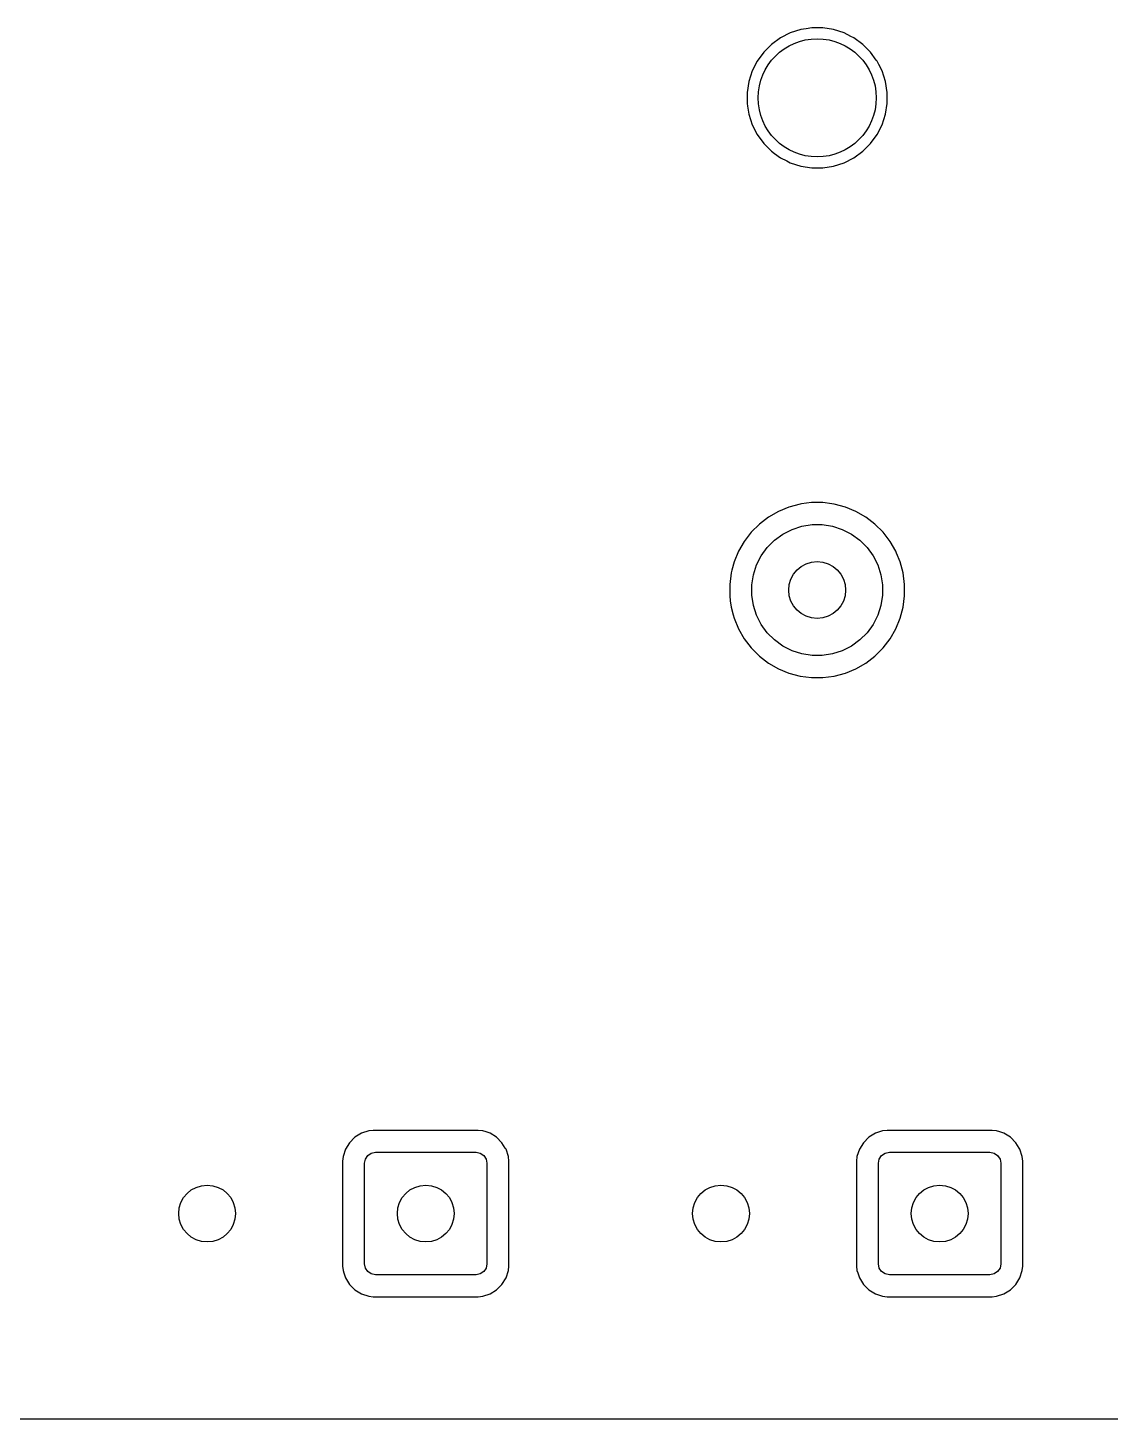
# Model space of a CAD drawing. Extents: x 81.5 to 180.4, y -148.7 to -49.7.
# Drawn here: x 106.2 to 130.95, y -148.7 to -116.9 of the extents above; entities that cross this region are included whole.
import ezdxf

# ---------------------------------------------------------------- set-up
doc = ezdxf.new("R2010")
doc.units = 0
doc.layers.add('BLACK', color=7, linetype='CONTINUOUS')

msp = doc.modelspace()

# ---------------------------------------------------------------- linework, layer by layer
at = {"layer": 'BLACK', "linetype": 'CONTINUOUS'}
for p, q in [((123.635616, -117.01676), (123.411151, -117.131132)), ((123.875214, -116.93891), (123.635616, -117.01676)), ((123.999626, -116.919205), (123.875214, -116.93891)), ((124.124038, -116.8995), (123.999626, -116.919205)), ((124.375962, -116.8995), (124.124038, -116.8995)), ((124.624785, -116.93891), (124.375962, -116.8995)), ((124.864383, -117.01676), (124.624785, -116.93891)), ((125.018747, -117.095413), (124.864383, -117.01676)), ((123.207345, -117.279205), (123.029205, -117.457345)), ((123.20735, -117.279201), (123.207345, -117.279205)), ((123.411151, -117.131132), (123.20735, -117.279201)), ((125.088845, -117.13113), (125.018747, -117.095413)), ((125.088847, -117.131131), (125.088845, -117.13113)), ((125.088848, -117.131132), (125.088847, -117.131131)), ((125.292649, -117.279201), (125.088848, -117.131132)), ((125.292654, -117.279205), (125.292649, -117.279201)), ((125.470794, -117.457345), (125.292654, -117.279205)), ((123.029201, -117.45735), (122.881132, -117.661151)), ((123.029205, -117.457345), (123.029201, -117.45735)), ((125.470798, -117.45735), (125.470794, -117.457345)), ((125.599952, -117.635117), (125.470798, -117.45735)), ((125.61887, -117.661155), (125.599952, -117.635117)), ((122.76676, -117.885616), (122.68891, -118.125214)), ((122.881132, -117.661151), (122.76676, -117.885616)), ((125.659069, -117.740051), (125.61887, -117.661155)), ((125.733239, -117.885616), (125.659069, -117.740051)), ((125.733239, -117.885618), (125.733239, -117.885616)), ((125.733241, -117.885621), (125.733239, -117.885618)), ((125.81109, -118.125215), (125.733241, -117.885621)), ((122.68891, -118.125215), (122.6495, -118.374038)), ((122.68891, -118.125214), (122.68891, -118.125215)), ((125.8505, -118.374038), (125.81109, -118.125215)), ((122.6495, -118.374038), (122.6495, -118.625962)), ((125.8505, -118.625962), (125.8505, -118.374038)), ((122.6495, -118.625962), (122.660136, -118.693114)), ((122.660136, -118.693114), (122.68891, -118.874785)), ((122.68891, -118.874785), (122.76676, -119.114383)), ((125.733241, -119.114379), (125.81109, -118.874785)), ((125.81109, -118.874785), (125.8505, -118.625962)), ((122.76676, -119.114383), (122.881132, -119.338848)), ((125.61887, -119.338845), (125.733241, -119.114379)), ((122.881132, -119.338848), (123.029201, -119.542649)), ((123.029201, -119.542649), (123.029205, -119.542654)), ((123.029205, -119.542654), (123.207345, -119.720794)), ((125.292656, -119.720793), (125.470793, -119.542656)), ((125.470793, -119.542656), (125.61887, -119.338845)), ((123.207345, -119.720794), (123.20735, -119.720798)), ((123.20735, -119.720798), (123.27315, -119.768604)), ((123.27315, -119.768604), (123.411155, -119.86887)), ((123.411155, -119.86887), (123.554184, -119.941747)), ((124.864379, -119.983241), (125.088845, -119.86887)), ((125.088845, -119.86887), (125.292656, -119.720793)), ((123.554184, -119.941747), (123.635616, -119.983239)), ((123.635616, -119.983239), (123.635618, -119.983239)), ((123.635618, -119.983239), (123.635621, -119.983241)), ((123.635621, -119.983241), (123.875215, -120.06109)), ((123.875215, -120.06109), (124.124038, -120.1005)), ((124.124038, -120.1005), (124.124039, -120.1005)), ((124.124039, -120.1005), (124.375961, -120.1005)), ((124.375961, -120.1005), (124.375962, -120.1005)), ((124.375962, -120.1005), (124.624785, -120.06109)), ((124.624785, -120.06109), (124.864379, -119.983241)), ((123.858884, -127.78373), (123.605581, -127.851602)), ((123.887772, -127.779926), (123.858884, -127.78373)), ((124.118872, -127.7495), (123.887772, -127.779926)), ((124.11888, -127.7495), (124.118872, -127.7495)), ((124.38112, -127.7495), (124.11888, -127.7495)), ((124.381127, -127.7495), (124.38112, -127.7495)), ((124.583339, -127.776123), (124.381127, -127.7495)), ((124.641116, -127.78373), (124.583339, -127.776123)), ((124.894419, -127.851602), (124.641116, -127.78373)), ((123.136196, -128.083075), (122.928148, -128.242718)), ((123.363299, -127.951958), (123.136196, -128.083075)), ((123.363309, -127.951953), (123.363299, -127.951958)), ((123.605571, -127.851605), (123.363309, -127.951953)), ((123.605581, -127.851602), (123.605571, -127.851605)), ((124.894421, -127.851603), (124.894419, -127.851602)), ((124.894428, -127.851605), (124.894421, -127.851603)), ((125.13669, -127.951953), (124.894428, -127.851605)), ((125.1367, -127.951958), (125.13669, -127.951953)), ((125.363803, -128.083075), (125.1367, -127.951958)), ((125.571851, -128.242718), (125.363803, -128.083075)), ((122.742718, -128.428148), (122.583075, -128.636196)), ((122.928148, -128.242718), (122.742718, -128.428148)), ((123.275828, -128.609391), (123.466252, -128.47104)), ((123.466252, -128.47104), (123.675975, -128.364181)), ((123.675975, -128.364181), (123.899832, -128.291445)), ((123.899832, -128.291445), (124.132311, -128.254624)), ((124.132311, -128.254624), (124.367689, -128.254624)), ((124.367689, -128.254624), (124.600168, -128.291445)), ((124.600168, -128.291445), (124.824025, -128.364181)), ((124.824025, -128.364181), (125.033748, -128.47104)), ((125.033748, -128.47104), (125.224172, -128.609391)), ((125.57186, -128.242726), (125.571851, -128.242718)), ((125.757274, -128.42814), (125.57186, -128.242726)), ((125.757281, -128.428148), (125.757274, -128.42814)), ((125.916924, -128.636196), (125.757281, -128.428148)), ((122.583075, -128.636196), (122.451958, -128.863299)), ((122.97104, -128.966252), (123.109391, -128.775828)), ((123.109391, -128.775828), (123.275828, -128.609391)), ((125.224172, -128.609391), (125.390609, -128.775828)), ((125.390609, -128.775828), (125.52896, -128.966252)), ((126.048041, -128.863299), (125.916924, -128.636196)), ((122.351602, -129.105581), (122.30146, -129.292717)), ((122.351605, -129.105571), (122.351602, -129.105581)), ((122.451953, -128.863309), (122.351605, -129.105571)), ((122.451958, -128.863299), (122.451953, -128.863309)), ((122.864181, -129.175975), (122.97104, -128.966252)), ((125.52896, -128.966252), (125.635819, -129.175975)), ((126.048046, -128.863309), (126.048041, -128.863299)), ((126.067472, -128.910208), (126.048046, -128.863309)), ((126.148398, -129.105581), (126.067472, -128.910208)), ((126.21627, -129.358884), (126.148398, -129.105581)), ((122.28373, -129.358885), (122.2495, -129.618872)), ((122.30146, -129.292717), (122.28373, -129.358885)), ((122.754624, -129.632311), (122.791445, -129.399832)), ((122.791445, -129.399832), (122.864181, -129.175975)), ((125.635819, -129.175975), (125.708555, -129.399832)), ((125.708555, -129.399832), (125.745376, -129.632311)), ((126.2505, -129.61888), (126.21627, -129.358884)), ((122.2495, -129.618872), (122.2495, -129.881127)), ((122.754624, -129.867689), (122.754624, -129.632311)), ((125.745376, -129.632311), (125.745376, -129.867689)), ((126.2505, -129.88112), (126.2505, -129.61888)), ((122.2495, -129.881127), (122.264205, -129.992816)), ((122.264205, -129.992816), (122.28373, -130.141116)), ((122.791445, -130.100168), (122.754624, -129.867689)), ((125.745376, -129.867689), (125.708555, -130.100168)), ((126.21627, -130.141116), (126.2505, -129.88112)), ((122.28373, -130.141116), (122.33035, -130.315104)), ((122.33035, -130.315104), (122.351602, -130.394418)), ((122.864181, -130.324025), (122.791445, -130.100168)), ((122.97104, -130.533748), (122.864181, -130.324025)), ((125.635819, -130.324025), (125.52896, -130.533748)), ((125.708555, -130.100168), (125.635819, -130.324025)), ((126.148398, -130.394419), (126.21627, -130.141116)), ((122.351602, -130.394418), (122.351605, -130.394428)), ((122.351605, -130.394428), (122.451953, -130.63669)), ((122.451953, -130.63669), (122.451958, -130.6367)), ((122.451958, -130.6367), (122.583075, -130.863803)), ((123.109391, -130.724172), (122.97104, -130.533748)), ((125.52896, -130.533748), (125.390609, -130.724172)), ((125.916924, -130.863803), (126.048043, -130.636697)), ((126.048043, -130.636697), (126.148398, -130.394419)), ((122.583075, -130.863803), (122.742718, -131.071851)), ((123.275828, -130.890609), (123.109391, -130.724172)), ((123.466252, -131.02896), (123.275828, -130.890609)), ((125.224172, -130.890609), (125.033748, -131.02896)), ((125.390609, -130.724172), (125.224172, -130.890609)), ((125.757282, -131.071851), (125.916924, -130.863803)), ((122.742718, -131.071851), (122.742726, -131.07186)), ((122.742726, -131.07186), (122.92814, -131.257274)), ((122.92814, -131.257274), (122.928148, -131.257281)), ((122.928148, -131.257281), (123.136196, -131.416924)), ((123.675975, -131.135819), (123.466252, -131.02896)), ((123.899832, -131.208555), (123.675975, -131.135819)), ((124.132311, -131.245376), (123.899832, -131.208555)), ((124.367689, -131.245376), (124.132311, -131.245376)), ((124.600168, -131.208555), (124.367689, -131.245376)), ((124.824025, -131.135819), (124.600168, -131.208555)), ((125.033748, -131.02896), (124.824025, -131.135819)), ((125.363803, -131.416924), (125.571851, -131.257282)), ((125.571851, -131.257282), (125.571855, -131.257277)), ((125.571855, -131.257277), (125.57186, -131.257274)), ((125.57186, -131.257274), (125.757274, -131.07186)), ((125.757274, -131.07186), (125.757277, -131.071855)), ((125.757277, -131.071855), (125.757282, -131.071851)), ((123.136196, -131.416924), (123.363299, -131.548041)), ((123.363299, -131.548041), (123.363309, -131.548046)), ((123.363309, -131.548046), (123.605571, -131.648394)), ((123.605571, -131.648394), (123.605581, -131.648398)), ((123.605581, -131.648398), (123.858884, -131.71627)), ((124.641116, -131.71627), (124.894419, -131.648398)), ((124.894419, -131.648398), (125.136697, -131.548043)), ((125.136697, -131.548043), (125.363803, -131.416924)), ((123.858884, -131.71627), (124.11888, -131.7505)), ((124.11888, -131.7505), (124.118887, -131.7505)), ((124.118887, -131.7505), (124.381113, -131.7505)), ((124.381113, -131.7505), (124.38112, -131.7505)), ((124.38112, -131.7505), (124.641116, -131.71627)), ((113.997203, -142.110001), (113.830664, -142.165186)), ((113.997204, -142.11), (113.997203, -142.110001)), ((114.099984, -142.0995), (113.997204, -142.11)), ((114.099992, -142.0995), (114.099984, -142.0995)), ((116.500008, -142.0995), (114.099992, -142.0995)), ((116.500015, -142.0995), (116.500008, -142.0995)), ((116.602795, -142.11), (116.500015, -142.0995)), ((116.602797, -142.110001), (116.602795, -142.11)), ((116.678263, -142.135008), (116.602797, -142.110001)), ((116.769335, -142.165186), (116.678263, -142.135008)), ((125.747203, -142.110001), (125.580664, -142.165186)), ((125.747204, -142.11), (125.747203, -142.110001)), ((125.849984, -142.0995), (125.747204, -142.11)), ((125.849992, -142.0995), (125.849984, -142.0995)), ((128.250008, -142.0995), (125.849992, -142.0995)), ((128.250015, -142.0995), (128.250008, -142.0995)), ((128.352795, -142.11), (128.250015, -142.0995)), ((128.352797, -142.110001), (128.352795, -142.11)), ((128.428263, -142.135008), (128.352797, -142.110001)), ((128.519335, -142.165186), (128.428263, -142.135008)), ((113.557286, -142.381348), (113.465187, -142.530662)), ((113.557289, -142.381344), (113.557286, -142.381348)), ((113.681344, -142.257289), (113.557289, -142.381344)), ((113.681348, -142.257286), (113.681344, -142.257289)), ((113.830662, -142.165187), (113.681348, -142.257286)), ((113.830664, -142.165186), (113.830662, -142.165187)), ((116.769337, -142.165187), (116.769335, -142.165186)), ((116.918651, -142.257286), (116.769337, -142.165187)), ((116.918655, -142.257289), (116.918651, -142.257286)), ((117.04271, -142.381344), (116.918655, -142.257289)), ((117.042713, -142.381348), (117.04271, -142.381344)), ((117.117883, -142.503217), (117.042713, -142.381348)), ((125.307286, -142.381348), (125.215187, -142.530662)), ((125.307289, -142.381344), (125.307286, -142.381348)), ((125.431344, -142.257289), (125.307289, -142.381344)), ((125.431348, -142.257286), (125.431344, -142.257289)), ((125.580662, -142.165187), (125.431348, -142.257286)), ((125.580664, -142.165186), (125.580662, -142.165187)), ((128.519337, -142.165187), (128.519335, -142.165186)), ((128.668651, -142.257286), (128.519337, -142.165187)), ((128.668655, -142.257289), (128.668651, -142.257286)), ((128.79271, -142.381344), (128.668655, -142.257289)), ((128.792713, -142.381348), (128.79271, -142.381344)), ((128.867883, -142.503217), (128.792713, -142.381348)), ((113.41, -142.697204), (113.3995, -142.799984)), ((113.410001, -142.697203), (113.41, -142.697204)), ((113.465186, -142.530664), (113.410001, -142.697203)), ((113.465187, -142.530662), (113.465186, -142.530664)), ((113.9, -142.850001), (113.91903, -142.75433)), ((113.91903, -142.75433), (113.973224, -142.673224)), ((113.973224, -142.673224), (114.05433, -142.61903)), ((114.05433, -142.61903), (114.150002, -142.600001)), ((114.150002, -142.600001), (116.449999, -142.6)), ((116.449999, -142.6), (116.54567, -142.61903)), ((116.54567, -142.61903), (116.626776, -142.673224)), ((116.626776, -142.673224), (116.68097, -142.75433)), ((116.68097, -142.75433), (116.699999, -142.850002)), ((117.134814, -142.530666), (117.117883, -142.503217)), ((117.189999, -142.697203), (117.134814, -142.530666)), ((117.2005, -142.799992), (117.189999, -142.697203)), ((125.16, -142.697204), (125.1495, -142.799984)), ((125.160001, -142.697203), (125.16, -142.697204)), ((125.215186, -142.530664), (125.160001, -142.697203)), ((125.215187, -142.530662), (125.215186, -142.530664)), ((125.65, -142.850001), (125.66903, -142.75433)), ((125.66903, -142.75433), (125.723224, -142.673224)), ((125.723224, -142.673224), (125.80433, -142.61903)), ((125.80433, -142.61903), (125.900002, -142.600001)), ((125.900002, -142.600001), (128.199999, -142.6)), ((128.199999, -142.6), (128.29567, -142.61903)), ((128.29567, -142.61903), (128.376776, -142.673224)), ((128.376776, -142.673224), (128.43097, -142.75433)), ((128.43097, -142.75433), (128.449999, -142.850002)), ((128.884814, -142.530666), (128.867883, -142.503217)), ((128.939999, -142.697203), (128.884814, -142.530666)), ((128.9505, -142.799992), (128.939999, -142.697203)), ((113.3995, -142.799984), (113.3995, -145.200015)), ((113.900001, -145.149998), (113.9, -142.850001)), ((116.699999, -142.850002), (116.7, -145.149999)), ((117.2005, -143.875466), (117.2005, -142.799992)), ((125.1495, -142.799984), (125.1495, -145.200015)), ((125.650001, -145.149998), (125.65, -142.850001)), ((128.449999, -142.850002), (128.45, -145.149999)), ((128.9505, -143.877966), (128.9505, -142.799992)), ((117.2005, -145.200008), (117.2005, -143.875466)), ((128.9505, -145.200008), (128.9505, -143.877966)), ((113.3995, -145.200015), (113.41, -145.302795)), ((113.41, -145.302795), (113.410001, -145.302797)), ((113.410001, -145.302797), (113.42657, -145.352799)), ((113.91903, -145.24567), (113.900001, -145.149998)), ((113.973224, -145.326776), (113.91903, -145.24567)), ((116.68097, -145.24567), (116.626776, -145.326776)), ((116.7, -145.149999), (116.68097, -145.24567)), ((117.134814, -145.469334), (117.189999, -145.302797)), ((117.189999, -145.302797), (117.2005, -145.200008)), ((125.1495, -145.200015), (125.16, -145.302795)), ((125.16, -145.302795), (125.160001, -145.302797)), ((125.160001, -145.302797), (125.17657, -145.352799)), ((125.66903, -145.24567), (125.650001, -145.149998)), ((125.723224, -145.326776), (125.66903, -145.24567)), ((128.43097, -145.24567), (128.376776, -145.326776)), ((128.45, -145.149999), (128.43097, -145.24567)), ((128.884814, -145.469334), (128.939999, -145.302797)), ((128.939999, -145.302797), (128.9505, -145.200008)), ((113.42657, -145.352799), (113.465186, -145.469335)), ((113.465186, -145.469335), (113.465187, -145.469337)), ((113.465187, -145.469337), (113.557286, -145.618651)), ((113.557286, -145.618651), (113.557289, -145.618655)), ((113.557289, -145.618655), (113.681344, -145.74271)), ((114.05433, -145.38097), (113.973224, -145.326776)), ((114.150001, -145.4), (114.05433, -145.38097)), ((116.449998, -145.399999), (114.150001, -145.4)), ((116.54567, -145.38097), (116.449998, -145.399999)), ((116.626776, -145.326776), (116.54567, -145.38097)), ((116.918655, -145.742711), (117.042711, -145.618655)), ((117.042711, -145.618655), (117.134814, -145.469334)), ((125.17657, -145.352799), (125.215186, -145.469335)), ((125.215186, -145.469335), (125.215187, -145.469337)), ((125.215187, -145.469337), (125.307286, -145.618651)), ((125.307286, -145.618651), (125.307289, -145.618655)), ((125.307289, -145.618655), (125.431344, -145.74271)), ((125.80433, -145.38097), (125.723224, -145.326776)), ((125.900001, -145.4), (125.80433, -145.38097)), ((128.199998, -145.399999), (125.900001, -145.4)), ((128.29567, -145.38097), (128.199998, -145.399999)), ((128.376776, -145.326776), (128.29567, -145.38097)), ((128.668655, -145.742711), (128.792711, -145.618655)), ((128.792711, -145.618655), (128.884814, -145.469334)), ((113.681344, -145.74271), (113.681348, -145.742713)), ((113.681348, -145.742713), (113.830662, -145.834812)), ((113.830662, -145.834812), (113.830664, -145.834813)), ((113.830664, -145.834813), (113.830666, -145.834814)), ((113.830666, -145.834814), (113.997203, -145.889999)), ((113.997203, -145.889999), (114.099992, -145.9005)), ((114.099992, -145.9005), (114.099997, -145.9005)), ((114.099997, -145.9005), (116.500003, -145.9005)), ((116.500003, -145.9005), (116.500008, -145.9005)), ((116.500008, -145.9005), (116.602797, -145.889999)), ((116.602797, -145.889999), (116.769334, -145.834814)), ((116.769334, -145.834814), (116.918655, -145.742711)), ((125.431344, -145.74271), (125.431348, -145.742713)), ((125.431348, -145.742713), (125.580662, -145.834812)), ((125.580662, -145.834812), (125.580664, -145.834813)), ((125.580664, -145.834813), (125.580666, -145.834814)), ((125.580666, -145.834814), (125.747203, -145.889999)), ((125.747203, -145.889999), (125.849992, -145.9005)), ((125.849992, -145.9005), (125.849997, -145.9005)), ((125.849997, -145.9005), (128.250003, -145.9005)), ((128.250003, -145.9005), (128.250008, -145.9005)), ((128.250008, -145.9005), (128.352797, -145.889999)), ((128.352797, -145.889999), (128.519334, -145.834814)), ((128.519334, -145.834814), (128.668655, -145.742711)), ((142.459922, -148.6995), (81.5745, -148.6995))]:
    msp.add_line(p, q, dxfattribs=at)
at = {"layer": 'BLACK'}
for centre, radius in [((124.25, -118.5), 1.35), ((124.25, -129.75), 0.65), ((110.3, -144), 0.65), ((115.3, -144), 0.65), ((122.05, -144), 0.65), ((127.05, -144), 0.65)]:
    msp.add_circle(centre, radius, dxfattribs=at)

doc.saveas('drawing.dxf')
